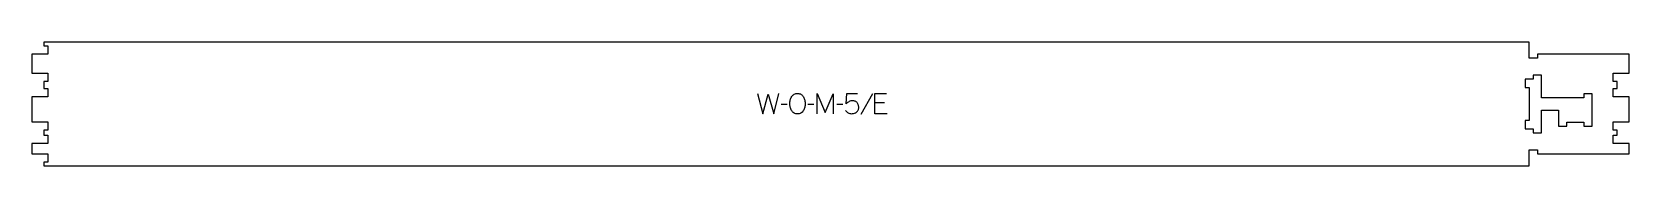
# Model space of a CAD drawing. Extents: x 0 to 2400, y 0 to 186.
import ezdxf

# ---------------------------------------------------------------- set-up
doc = ezdxf.new("R2010")
doc.units = 0
for name, color, linetype in [('1_ANYTOOL_1MMDEEP_LABELS_S', 2, 'CONTINUOUS'), ('3_ANYTOOL_CUTTHROUGH_INSID', 4, 'CONTINUOUS'), ('4_ANYTOOL_CUTTHROUGH_OUTSI', 5, 'CONTINUOUS')]:
    doc.layers.add(name, color=color, linetype=linetype)

msp = doc.modelspace()

# ---------------------------------------------------------------- linework, layer by layer
at = {"layer": '1_ANYTOOL_1MMDEEP_LABELS_S'}
for p, q in [((1262.709167, 107.779639), (1245.523453, 77.00821)), ((1134.523453, 92.136782), (1125.737739, 92.051068)), ((1174.552025, 92.136782), (1165.76631, 92.051068)), ((1218.052025, 92.136782), (1209.26631, 92.051068)), ((1280.794882, 94.322496), (1266.137739, 94.322496))]:
    msp.add_line(p, q, dxfattribs=at)
for points in [[(1090.16631, 108.251068), (1097.880596, 78.251068), (1106.323453, 107.351068), (1114.809167, 78.251068), (1122.309167, 108.251068)], [(1179.694882, 78.251068), (1179.694882, 108.251068), (1191.694882, 79.879639), (1203.694882, 108.122496), (1203.694882, 78.251068)], [(1285.080596, 78.251068), (1266.137739, 78.251068), (1266.137739, 108.251068), (1283.96631, 108.251068)]]:
    msp.add_lwpolyline(points, dxfattribs=at)
msp.add_lwpolyline([(1150.594882, 108.593925, -0.064784), (1153.268837, 108.246004, -0.088904), (1155.694882, 107.115353, -0.05419), (1157.617446, 105.423223, -0.051179), (1159.144882, 103.365353, -0.041653), (1160.327081, 100.936581, -0.036749), (1161.11631, 98.351068, -0.024892), (1161.57409, 95.731805, -0.030823), (1161.737739, 93.079639, -0.034269), (1161.561219, 90.507142, -0.031918), (1161.046667, 87.979639, -0.031725), (1160.15848, 85.370242, -0.026303), (1158.973453, 82.879639, -0.058719), (1157.449673, 80.717892, -0.077745), (1155.410953, 79.054639, -0.077243), (1152.923965, 78.075802, -0.055252), (1150.252025, 77.779639, -0.054051), (1147.4981, 78.078218, -0.077615), (1144.932382, 79.076068, -0.078558), (1142.857308, 80.763141, -0.060481), (1141.31631, 82.965353, -0.02629), (1140.12965, 85.504573, -0.031299), (1139.243096, 88.161782, -0.031469), (1138.728057, 90.748598, -0.033416), (1138.552025, 93.379639, -0.032847), (1138.730702, 96.096588, -0.035049), (1139.275239, 98.763568, -0.03503), (1140.191213, 101.340607, -0.032231), (1141.444882, 103.772496, -0.062518), (1143.06677, 105.839591, -0.074052), (1145.17881, 107.388568, -0.072322), (1147.805664, 108.319459, -0.049083)], format="xyb", close=True, dxfattribs=at)
msp.add_lwpolyline([(1222.337739, 83.00821, 0.051644), (1224.072777, 80.988298, 0.067529), (1226.227025, 79.440353, 0.067834), (1228.683782, 78.535882, 0.054378), (1231.294882, 78.251068, 0.039344), (1234.278135, 78.486175, 0.059901), (1237.144882, 79.301068, 0.055966), (1238.359688, 79.978071, 0.047768), (1239.410953, 80.892139, 0.046557), (1240.406368, 82.157428, 0.031515), (1241.194882, 83.565353, 0.047557), (1241.883174, 85.444734, 0.064093), (1242.137739, 87.422496, 0.035335), (1241.99642, 89.419675, 0.045148), (1241.537739, 91.365353, 0.045692), (1240.787613, 93.076843, 0.046166), (1239.737739, 94.622496, 0.060461), (1238.402831, 95.894051, 0.060801), (1236.802025, 96.80821, 0.059081), (1234.838532, 97.371532, 0.040364), (1232.794882, 97.536782, 0.051634), (1230.21429, 97.269578, 0.068321), (1227.780596, 96.401068, 0.044671), (1225.538811, 94.968914, 0.031916), (1223.537739, 93.20821), (1224.26631, 108.251068), (1240.46631, 108.251068)], format="xyb", dxfattribs=at)
at = {"layer": '3_ANYTOOL_CUTTHROUGH_INSID'}
msp.add_lwpolyline([(2249.5, 130.13276), (2249.5, 130.044253), (2243.5, 130.044253), (2243.5, 117.544253), (2249.5, 117.544253), (2249.5, 68.044253), (2243.5, 68.044253), (2243.5, 55.544253), (2250, 55.544253), (2250, 55.63276), (2255.5, 55.63276), (2255.5, 49.63276), (2268, 49.63276), (2268, 83.588506), (2293.5, 83.588506), (2293.5, 59.588506), (2306, 59.588506), (2306, 65.588506), (2331.5, 65.588506), (2331.5, 59.588506), (2344, 59.588506), (2344, 108.088506), (2331.5, 108.088506), (2331.5, 102.088506), (2268, 102.088506), (2268, 136.13276), (2255.5, 136.13276), (2255.5, 130.13276)], close=True, dxfattribs=at)
at = {"layer": '4_ANYTOOL_CUTTHROUGH_OUTSI'}
msp.add_lwpolyline([(0, 167.5), (0, 139), (23.75, 139, -0.414214), (24, 138.75), (24, 126.75, -0.414214), (23.75, 126.5), (18, 126.5), (18, 116), (23.75, 116, -0.414214), (24, 115.75), (24, 103.75, -0.414214), (23.75, 103.5), (0, 103.5), (0, 66.089), (23.75, 66.089, -0.414214), (24, 65.839), (24, 53.839, -0.414214), (23.75, 53.589), (18, 53.589), (18, 46), (23.75, 46, -0.414214), (24, 45.75), (24, 33.75, -0.414214), (23.75, 33.5), (0, 33.5), (0, 18), (23.75, 18, -0.414214), (24, 17.75), (24, 5.75, -0.414214), (23.75, 5.5), (18, 5.5), (18, 0), (149.75, 0), (749.75, 0), (1649.75, 0), (1949.75, 0), (2249.5, 0), (2249.5, 23.927013, -0.414214), (2249.75, 24.177013), (2261.75, 24.177013, -0.414214), (2262, 23.927013), (2262, 18.177013), (2399.5, 18.177013), (2399.5, 33.500013), (2375.75, 33.500013, -0.414214), (2375.5, 33.750013), (2375.5, 45.750013, -0.414214), (2375.75, 46.000013), (2381.5, 46.000013), (2381.5, 53.589013), (2375.75, 53.589013, -0.414214), (2375.5, 53.839013), (2375.5, 65.839013, -0.414214), (2375.75, 66.089013), (2399.5, 66.089013), (2399.5, 103.500013), (2375.75, 103.500013, -0.414214), (2375.5, 103.750013), (2375.5, 115.750013, -0.414214), (2375.75, 116.000013), (2381.5, 116.000013), (2381.5, 126.500013), (2375.75, 126.500013, -0.414214), (2375.5, 126.750013), (2375.5, 138.750013, -0.414214), (2375.75, 139.000013), (2399.5, 139.000013), (2399.5, 167.677013), (2262, 167.677013), (2262, 161.927013, -0.414214), (2261.75, 161.677013), (2249.75, 161.677013, -0.414214), (2249.5, 161.927013), (2249.5, 185.5), (1949.75, 185.5), (1349.75, 185.5), (1049.75, 185.5), (449.75, 185.5), (18, 185.5), (18, 180), (23.75, 180, -0.414214), (24, 179.75), (24, 167.75, -0.414214), (23.75, 167.5)], format="xyb", close=True, dxfattribs=at)

doc.saveas('drawing.dxf')
